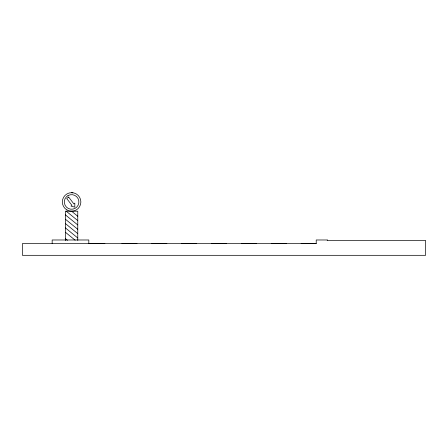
<?xml version="1.0" encoding="UTF-8"?>
<svg xmlns="http://www.w3.org/2000/svg" width="448" height="448" viewBox="0 0 448 448"><rect width="100%" height="100%" fill="white"/><g stroke="black" fill="none" stroke-linecap="round" stroke-linejoin="round"><path stroke-width="0.67" d="M65.358 240.576L65.358 211.204L77.767 211.21L77.767 240.464M71.378 192.752L72.934 192.752M89.779 243.51L104.877 243.51M121.901 243.51L136.998 243.51M151.771 243.51L166.869 243.51M181.642 243.51L196.739 243.51M211.512 243.51L226.61 243.51M241.382 243.51L256.48 243.51M271.253 243.51L286.35 243.51M316.221 243.51L301.123 243.583M71.562 211.21L77.767 216.266M66.237 211.21L77.767 220.606M65.358 214.838L77.767 224.952M65.358 219.184L77.767 229.292M65.358 223.53L77.767 233.638M65.358 227.87L77.767 237.983M65.358 232.215L75.18 240.218M65.358 238.549L67.458 240.352M88.805 243.583L88.805 239.982L52.164 239.982L52.164 243.583M67.978 195.619L66.461 196.773A7.286 7.286 0 0 0 75.219 208.27L76.731 207.116A7.286 7.286 0 0 0 67.978 195.619M68.65 197.064L66.73 198.526L71.938 205.358L70.974 206.091L74.81 207.144L74.81 203.168L73.853 203.896L68.65 197.064M327.258 239.982L316.221 239.982L316.221 243.583L22.4 243.583L22.4 255.321L425.6 255.321L425.6 240.419L327.258 240.419L327.258 239.982M66.937 209.95A9.262 9.262 0 0 0 80.864 201.975A9.262 9.262 0 0 0 66.993 193.906A9.262 9.262 0 0 0 66.937 209.95"/></g></svg>
